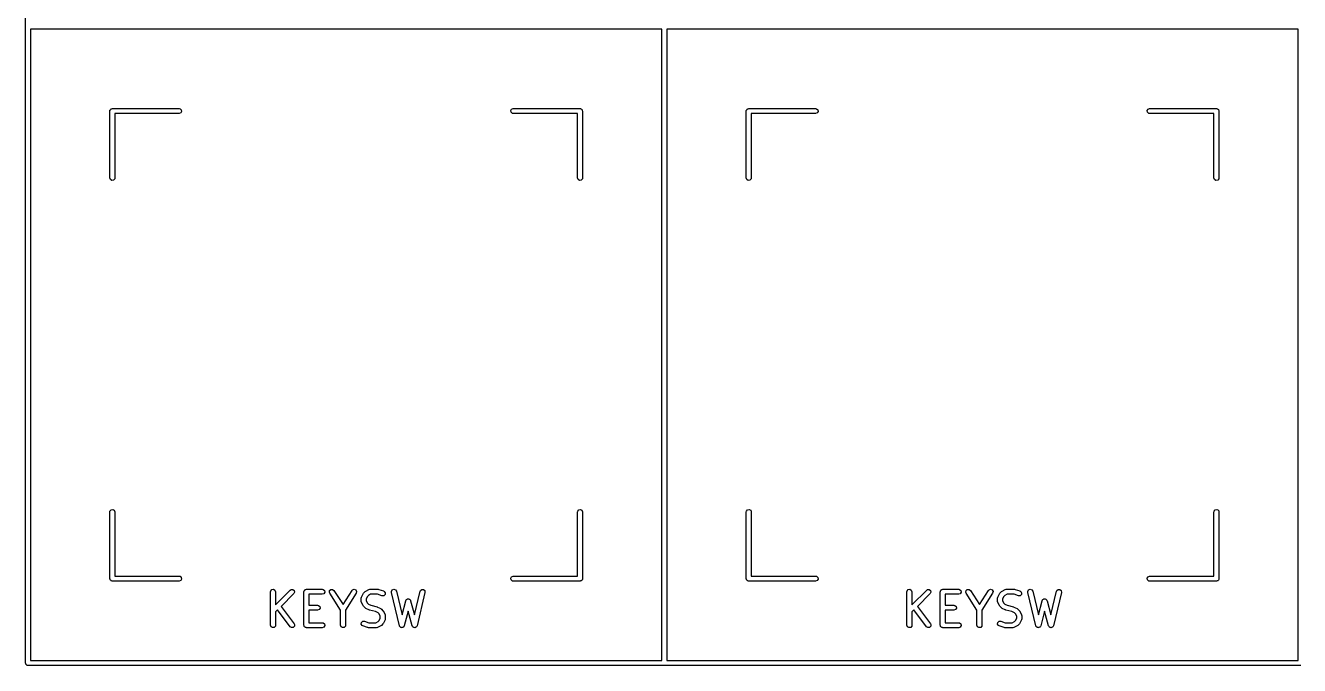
# Model space of a CAD drawing. Extents: x 382 to 810, y -162 to 0.
# Drawn here: x 672.23 to 710.37, y -54.77 to -35.61 of the extents above; entities that cross this region are included whole.
import ezdxf

# ---------------------------------------------------------------- set-up
doc = ezdxf.new("R2010")
doc.units = 0
doc.layers.add('BLACK', color=7, linetype='CONTINUOUS')

msp = doc.modelspace()

# ---------------------------------------------------------------- linework, layer by layer
at = {"layer": 'BLACK', "linetype": 'CONTINUOUS'}
for p, q in [((672.23, -35.6495), (672.23, -16.5995)), ((672.23, -54.6995), (672.23, -35.6495)), ((672.38, -35.7245), (672.38, -54.6245)), ((691.28, -35.7245), (672.38, -35.7245)), ((691.28, -54.6245), (691.28, -35.7245)), ((691.43, -35.7245), (691.43, -54.6245)), ((710.33, -35.7245), (691.43, -35.7245)), ((710.33, -54.6245), (710.33, -35.7245)), ((674.76, -38.1488), (674.773, -38.1339)), ((674.773, -38.1339), (674.782, -38.117)), ((674.782, -38.117), (674.789, -38.1147)), ((674.789, -38.1147), (674.793, -38.1095)), ((674.793, -38.1095), (674.812, -38.1062)), ((674.812, -38.1062), (674.83, -38.0995)), ((674.83, -38.0995), (676.83, -38.0995)), ((676.83, -38.0995), (676.856, -38.104)), ((676.856, -38.104), (676.895, -38.137)), ((676.895, -38.137), (676.904, -38.1875)), ((686.757, -38.1615), (686.782, -38.117)), ((686.782, -38.117), (686.83, -38.0995)), ((686.83, -38.0995), (688.83, -38.0995)), ((688.83, -38.0995), (688.84, -38.1012)), ((688.84, -38.1012), (688.844, -38.1006)), ((688.844, -38.1006), (688.846, -38.1023)), ((688.846, -38.1023), (688.856, -38.104)), ((688.856, -38.104), (688.871, -38.1165)), ((688.871, -38.1165), (688.888, -38.1263)), ((688.888, -38.1263), (688.89, -38.1326)), ((688.89, -38.1326), (688.895, -38.137)), ((688.895, -38.137), (688.899, -38.1562)), ((693.81, -38.1488), (693.823, -38.1339)), ((693.823, -38.1339), (693.832, -38.117)), ((693.832, -38.117), (693.839, -38.1147)), ((693.839, -38.1147), (693.843, -38.1095)), ((693.843, -38.1095), (693.862, -38.1062)), ((693.862, -38.1062), (693.88, -38.0995)), ((693.88, -38.0995), (695.88, -38.0995)), ((695.88, -38.0995), (695.906, -38.104)), ((695.906, -38.104), (695.945, -38.137)), ((695.945, -38.137), (695.954, -38.1875)), ((705.807, -38.1615), (705.832, -38.117)), ((705.832, -38.117), (705.88, -38.0995)), ((705.88, -38.0995), (707.88, -38.0995)), ((707.88, -38.0995), (707.89, -38.1012)), ((707.89, -38.1012), (707.894, -38.1006)), ((707.894, -38.1006), (707.896, -38.1023)), ((707.896, -38.1023), (707.906, -38.104)), ((707.906, -38.104), (707.921, -38.1165)), ((707.921, -38.1165), (707.938, -38.1263)), ((707.938, -38.1263), (707.94, -38.1326)), ((707.94, -38.1326), (707.945, -38.137)), ((707.945, -38.137), (707.949, -38.1562)), ((674.755, -38.1745), (674.757, -38.1647)), ((674.755, -40.1745), (674.755, -38.1745)), ((674.757, -38.1615), (674.758, -38.1586)), ((674.757, -38.1647), (674.757, -38.1615)), ((674.758, -38.1586), (674.76, -38.1488)), ((676.83, -38.2495), (674.905, -38.2495)), ((674.905, -38.2495), (674.905, -40.1745)), ((676.879, -38.2319), (676.83, -38.2495)), ((676.904, -38.1875), (676.879, -38.2319)), ((686.766, -38.212), (686.757, -38.1615)), ((686.805, -38.245), (686.766, -38.212)), ((686.83, -38.2495), (686.805, -38.245)), ((688.755, -38.2495), (686.83, -38.2495)), ((688.755, -40.1745), (688.755, -38.2495)), ((688.899, -38.1562), (688.905, -38.1745)), ((688.905, -38.1745), (688.905, -40.1745)), ((693.805, -38.1745), (693.807, -38.1647)), ((693.805, -40.1745), (693.805, -38.1745)), ((693.807, -38.1615), (693.808, -38.1586)), ((693.807, -38.1647), (693.807, -38.1615)), ((693.808, -38.1586), (693.81, -38.1488)), ((695.88, -38.2495), (693.955, -38.2495)), ((693.955, -38.2495), (693.955, -40.1745)), ((695.929, -38.2319), (695.88, -38.2495)), ((695.954, -38.1875), (695.929, -38.2319)), ((705.816, -38.212), (705.807, -38.1615)), ((705.855, -38.245), (705.816, -38.212)), ((705.88, -38.2495), (705.855, -38.245)), ((707.805, -38.2495), (705.88, -38.2495)), ((707.805, -40.1745), (707.805, -38.2495)), ((707.949, -38.1562), (707.955, -38.1745)), ((707.955, -38.1745), (707.955, -40.1745)), ((674.773, -40.2227), (674.755, -40.1745)), ((674.817, -40.2484), (674.773, -40.2227)), ((674.868, -40.2394), (674.817, -40.2484)), ((674.901, -40.2001), (674.868, -40.2394)), ((674.905, -40.1745), (674.901, -40.2001)), ((688.773, -40.2227), (688.755, -40.1745)), ((688.817, -40.2484), (688.773, -40.2227)), ((688.868, -40.2394), (688.817, -40.2484)), ((688.901, -40.2001), (688.868, -40.2394)), ((688.905, -40.1745), (688.901, -40.2001)), ((693.823, -40.2227), (693.805, -40.1745)), ((693.867, -40.2484), (693.823, -40.2227)), ((693.918, -40.2394), (693.867, -40.2484)), ((693.951, -40.2001), (693.918, -40.2394)), ((693.955, -40.1745), (693.951, -40.2001)), ((707.823, -40.2227), (707.805, -40.1745)), ((707.867, -40.2484), (707.823, -40.2227)), ((707.918, -40.2394), (707.867, -40.2484)), ((707.951, -40.2001), (707.918, -40.2394)), ((707.955, -40.1745), (707.951, -40.2001)), ((674.755, -50.1745), (674.76, -50.1488)), ((674.755, -52.1745), (674.755, -50.1745)), ((674.76, -50.1488), (674.793, -50.1095)), ((674.793, -50.1095), (674.844, -50.1006)), ((674.844, -50.1006), (674.888, -50.1263)), ((674.888, -50.1263), (674.905, -50.1745)), ((674.905, -50.1745), (674.905, -52.0995)), ((688.755, -50.1745), (688.76, -50.1488)), ((688.755, -52.0995), (688.755, -50.1745)), ((688.76, -50.1488), (688.793, -50.1095)), ((688.793, -50.1095), (688.844, -50.1006)), ((688.844, -50.1006), (688.888, -50.1263)), ((688.888, -50.1263), (688.905, -50.1745)), ((688.905, -50.1745), (688.905, -52.1745)), ((693.805, -50.1745), (693.81, -50.1488)), ((693.805, -52.1745), (693.805, -50.1745)), ((693.81, -50.1488), (693.843, -50.1095)), ((693.843, -50.1095), (693.894, -50.1006)), ((693.894, -50.1006), (693.938, -50.1263)), ((693.938, -50.1263), (693.955, -50.1745)), ((693.955, -50.1745), (693.955, -52.0995)), ((707.805, -50.1745), (707.81, -50.1488)), ((707.805, -52.0995), (707.805, -50.1745)), ((707.81, -50.1488), (707.843, -50.1095)), ((707.843, -50.1095), (707.894, -50.1006)), ((707.894, -50.1006), (707.938, -50.1263)), ((707.938, -50.1263), (707.955, -50.1745)), ((707.955, -50.1745), (707.955, -52.1745)), ((674.762, -52.1928), (674.755, -52.1745)), ((674.766, -52.212), (674.762, -52.1928)), ((674.771, -52.2163), (674.766, -52.212)), ((674.773, -52.2227), (674.771, -52.2163)), ((674.79, -52.2324), (674.773, -52.2227)), ((674.805, -52.245), (674.79, -52.2324)), ((674.815, -52.2467), (674.805, -52.245)), ((674.817, -52.2484), (674.815, -52.2467)), ((674.821, -52.2478), (674.817, -52.2484)), ((674.83, -52.2495), (674.821, -52.2478)), ((674.905, -52.0995), (676.83, -52.0995)), ((676.83, -52.0995), (676.856, -52.104)), ((676.879, -52.2319), (676.83, -52.2495)), ((676.856, -52.104), (676.895, -52.137)), ((676.904, -52.1875), (676.879, -52.2319)), ((676.895, -52.137), (676.904, -52.1875)), ((686.757, -52.1615), (686.782, -52.117)), ((686.766, -52.212), (686.757, -52.1615)), ((686.805, -52.245), (686.766, -52.212)), ((686.782, -52.117), (686.83, -52.0995)), ((686.83, -52.2495), (686.805, -52.245)), ((686.83, -52.0995), (688.755, -52.0995)), ((688.849, -52.2428), (688.83, -52.2495)), ((688.868, -52.2394), (688.849, -52.2428)), ((688.872, -52.2343), (688.868, -52.2394)), ((688.879, -52.2319), (688.872, -52.2343)), ((688.888, -52.2151), (688.879, -52.2319)), ((688.901, -52.2001), (688.888, -52.2151)), ((688.903, -52.1904), (688.901, -52.2001)), ((688.904, -52.1875), (688.903, -52.1904)), ((688.905, -52.1745), (688.904, -52.1842)), ((688.904, -52.1842), (688.904, -52.1875)), ((693.812, -52.1928), (693.805, -52.1745)), ((693.816, -52.212), (693.812, -52.1928)), ((693.821, -52.2163), (693.816, -52.212)), ((693.823, -52.2227), (693.821, -52.2163)), ((693.84, -52.2324), (693.823, -52.2227)), ((693.855, -52.245), (693.84, -52.2324)), ((693.865, -52.2467), (693.855, -52.245)), ((693.867, -52.2484), (693.865, -52.2467)), ((693.871, -52.2478), (693.867, -52.2484)), ((693.88, -52.2495), (693.871, -52.2478)), ((693.955, -52.0995), (695.88, -52.0995)), ((695.88, -52.0995), (695.906, -52.104)), ((695.929, -52.2319), (695.88, -52.2495)), ((695.906, -52.104), (695.945, -52.137)), ((695.954, -52.1875), (695.929, -52.2319)), ((695.945, -52.137), (695.954, -52.1875)), ((705.807, -52.1615), (705.832, -52.117)), ((705.816, -52.212), (705.807, -52.1615)), ((705.855, -52.245), (705.816, -52.212)), ((705.832, -52.117), (705.88, -52.0995)), ((705.88, -52.2495), (705.855, -52.245)), ((705.88, -52.0995), (707.805, -52.0995)), ((707.899, -52.2428), (707.88, -52.2495)), ((707.918, -52.2394), (707.899, -52.2428)), ((707.922, -52.2343), (707.918, -52.2394)), ((707.929, -52.2319), (707.922, -52.2343)), ((707.938, -52.2151), (707.929, -52.2319)), ((707.951, -52.2001), (707.938, -52.2151)), ((707.953, -52.1904), (707.951, -52.2001)), ((707.954, -52.1875), (707.953, -52.1904)), ((707.955, -52.1745), (707.954, -52.1842)), ((707.954, -52.1842), (707.954, -52.1875)), ((676.83, -52.2495), (674.83, -52.2495)), ((679.565, -52.5668), (679.57, -52.5412)), ((679.565, -53.5668), (679.565, -52.5668)), ((679.57, -52.5412), (679.603, -52.5019)), ((679.603, -52.5019), (679.653, -52.4929)), ((679.653, -52.4929), (679.697, -52.5186)), ((679.697, -52.5186), (679.715, -52.5668)), ((679.715, -52.9572), (680.158, -52.5138)), ((679.715, -52.5668), (679.715, -52.9572)), ((680.264, -52.6198), (679.882, -53.0024)), ((680.158, -52.5138), (680.18, -52.4988)), ((680.18, -52.4988), (680.231, -52.4944)), ((680.231, -52.4944), (680.273, -52.5238)), ((680.286, -52.5733), (680.264, -52.6198)), ((680.273, -52.5238), (680.286, -52.5733)), ((680.565, -52.5668), (680.567, -52.5571)), ((680.565, -53.5668), (680.565, -52.5668)), ((680.566, -52.5538), (680.568, -52.5509)), ((680.567, -52.5571), (680.566, -52.5538)), ((680.568, -52.5509), (680.57, -52.5412)), ((680.57, -52.5412), (680.582, -52.5262)), ((680.582, -52.5262), (680.592, -52.5094)), ((680.592, -52.5094), (680.598, -52.507)), ((680.598, -52.507), (680.603, -52.5019)), ((680.603, -52.5019), (680.622, -52.4985)), ((680.622, -52.4985), (680.64, -52.4918)), ((680.64, -52.4918), (681.116, -52.4918)), ((681.116, -52.4918), (681.142, -52.4963)), ((681.164, -52.6243), (681.116, -52.6418)), ((681.142, -52.4963), (681.181, -52.5293)), ((681.19, -52.5798), (681.164, -52.6243)), ((681.181, -52.5293), (681.19, -52.5798)), ((681.329, -52.583), (681.335, -52.5321)), ((681.339, -52.6071), (681.329, -52.583)), ((681.335, -52.5321), (681.373, -52.4975)), ((681.66, -53.1125), (681.339, -52.6071)), ((681.373, -52.4975), (681.425, -52.4953)), ((681.425, -52.4953), (681.465, -52.5265)), ((681.465, -52.5265), (681.735, -52.9509)), ((681.735, -52.9509), (682.005, -52.5265)), ((682.132, -52.6071), (681.81, -53.1125)), ((682.005, -52.5265), (682.023, -52.5073)), ((682.023, -52.5073), (682.072, -52.4919)), ((682.072, -52.4919), (682.119, -52.5115)), ((682.119, -52.5115), (682.143, -52.557)), ((682.143, -52.557), (682.132, -52.6071)), ((682.287, -52.7237), (682.335, -52.6285)), ((682.335, -52.6285), (682.348, -52.6105)), ((682.348, -52.6105), (682.349, -52.609)), ((682.349, -52.609), (682.397, -52.5614)), ((682.397, -52.5614), (682.415, -52.5485)), ((682.415, -52.5485), (682.416, -52.5473)), ((682.416, -52.5473), (682.511, -52.4997)), ((682.511, -52.4997), (682.536, -52.4923)), ((682.536, -52.4923), (682.541, -52.4933)), ((682.541, -52.4933), (682.545, -52.4918)), ((682.545, -52.4918), (682.783, -52.4918)), ((682.783, -52.4918), (682.805, -52.4957)), ((682.805, -52.4957), (682.807, -52.4957)), ((682.807, -52.4957), (682.949, -52.5433)), ((682.949, -52.5433), (682.972, -52.5557)), ((682.972, -52.5557), (682.999, -52.5994)), ((682.999, -52.5994), (682.992, -52.6501)), ((683.185, -52.5582), (683.208, -52.5123)), ((683.186, -52.5842), (683.185, -52.5582)), ((683.424, -53.5842), (683.186, -52.5842)), ((683.208, -52.5123), (683.255, -52.4919)), ((683.255, -52.4919), (683.304, -52.5066)), ((683.304, -52.5066), (683.332, -52.5494)), ((683.332, -52.5494), (683.501, -53.2603)), ((683.874, -53.2603), (684.043, -52.5494)), ((684.189, -52.5842), (683.951, -53.5842)), ((684.043, -52.5494), (684.054, -52.5255)), ((684.054, -52.5255), (684.095, -52.4949)), ((684.095, -52.4949), (684.146, -52.498)), ((684.146, -52.498), (684.183, -52.5332)), ((684.183, -52.5332), (684.189, -52.5842)), ((688.83, -52.2495), (686.83, -52.2495)), ((695.88, -52.2495), (693.88, -52.2495)), ((698.615, -52.5668), (698.62, -52.5412)), ((698.615, -53.5668), (698.615, -52.5668)), ((698.62, -52.5412), (698.653, -52.5019)), ((698.653, -52.5019), (698.703, -52.4929)), ((698.703, -52.4929), (698.747, -52.5186)), ((698.747, -52.5186), (698.765, -52.5668)), ((698.765, -52.9572), (699.208, -52.5138)), ((698.765, -52.5668), (698.765, -52.9572)), ((699.314, -52.6198), (698.932, -53.0024)), ((699.208, -52.5138), (699.23, -52.4988)), ((699.23, -52.4988), (699.281, -52.4944)), ((699.281, -52.4944), (699.323, -52.5238)), ((699.336, -52.5733), (699.314, -52.6198)), ((699.323, -52.5238), (699.336, -52.5733)), ((699.615, -52.5668), (699.617, -52.5571)), ((699.615, -53.5668), (699.615, -52.5668)), ((699.616, -52.5538), (699.618, -52.5509)), ((699.617, -52.5571), (699.616, -52.5538)), ((699.618, -52.5509), (699.62, -52.5412)), ((699.62, -52.5412), (699.632, -52.5262)), ((699.632, -52.5262), (699.642, -52.5094)), ((699.642, -52.5094), (699.648, -52.507)), ((699.648, -52.507), (699.653, -52.5019)), ((699.653, -52.5019), (699.672, -52.4985)), ((699.672, -52.4985), (699.69, -52.4918)), ((699.69, -52.4918), (700.166, -52.4918)), ((700.166, -52.4918), (700.192, -52.4963)), ((700.214, -52.6243), (700.166, -52.6418)), ((700.192, -52.4963), (700.231, -52.5293)), ((700.24, -52.5798), (700.214, -52.6243)), ((700.231, -52.5293), (700.24, -52.5798)), ((700.379, -52.583), (700.385, -52.5321)), ((700.389, -52.6071), (700.379, -52.583)), ((700.385, -52.5321), (700.423, -52.4975)), ((700.71, -53.1125), (700.389, -52.6071)), ((700.423, -52.4975), (700.475, -52.4953)), ((700.475, -52.4953), (700.515, -52.5265)), ((700.515, -52.5265), (700.785, -52.9509)), ((700.785, -52.9509), (701.055, -52.5265)), ((701.182, -52.6071), (700.86, -53.1125)), ((701.055, -52.5265), (701.073, -52.5073)), ((701.073, -52.5073), (701.122, -52.4919)), ((701.122, -52.4919), (701.169, -52.5115)), ((701.169, -52.5115), (701.193, -52.557)), ((701.193, -52.557), (701.182, -52.6071)), ((701.337, -52.7237), (701.385, -52.6285)), ((701.385, -52.6285), (701.398, -52.6105)), ((701.398, -52.6105), (701.399, -52.609)), ((701.399, -52.609), (701.447, -52.5614)), ((701.447, -52.5614), (701.465, -52.5485)), ((701.465, -52.5485), (701.466, -52.5473)), ((701.466, -52.5473), (701.561, -52.4997)), ((701.561, -52.4997), (701.586, -52.4923)), ((701.586, -52.4923), (701.591, -52.4933)), ((701.591, -52.4933), (701.595, -52.4918)), ((701.595, -52.4918), (701.833, -52.4918)), ((701.833, -52.4918), (701.855, -52.4957)), ((701.855, -52.4957), (701.857, -52.4957)), ((701.857, -52.4957), (701.999, -52.5433)), ((701.999, -52.5433), (702.022, -52.5557)), ((702.022, -52.5557), (702.049, -52.5994)), ((702.049, -52.5994), (702.042, -52.6501)), ((702.235, -52.5582), (702.258, -52.5123)), ((702.236, -52.5842), (702.235, -52.5582)), ((702.474, -53.5842), (702.236, -52.5842)), ((702.258, -52.5123), (702.305, -52.4919)), ((702.305, -52.4919), (702.354, -52.5066)), ((702.354, -52.5066), (702.382, -52.5494)), ((702.382, -52.5494), (702.551, -53.2603)), ((702.924, -53.2603), (703.093, -52.5494)), ((703.239, -52.5842), (703.001, -53.5842)), ((703.093, -52.5494), (703.104, -52.5255)), ((703.104, -52.5255), (703.145, -52.4949)), ((703.145, -52.4949), (703.196, -52.498)), ((703.196, -52.498), (703.233, -52.5332)), ((703.233, -52.5332), (703.239, -52.5842)), ((707.88, -52.2495), (705.88, -52.2495)), ((679.882, -53.0024), (680.271, -53.5218)), ((681.116, -52.6418), (680.715, -52.6418)), ((680.715, -52.6418), (680.715, -52.968)), ((680.715, -52.968), (680.973, -52.968)), ((680.973, -52.968), (680.999, -52.9725)), ((680.999, -52.9725), (681.038, -53.0055)), ((681.038, -53.0055), (681.047, -53.056)), ((682.279, -52.7573), (682.284, -52.7316)), ((682.279, -52.8525), (682.279, -52.7573)), ((682.281, -52.8567), (682.279, -52.8525)), ((682.28, -52.8611), (682.281, -52.8567)), ((682.287, -52.8861), (682.28, -52.8611)), ((682.284, -52.7316), (682.287, -52.7282)), ((682.287, -52.7282), (682.287, -52.7237)), ((682.335, -52.9813), (682.287, -52.8861)), ((682.336, -52.9824), (682.335, -52.9813)), ((682.349, -53.0008), (682.336, -52.9824)), ((682.397, -53.0484), (682.349, -53.0008)), ((682.464, -52.7065), (682.429, -52.775)), ((682.429, -52.775), (682.429, -52.8348)), ((682.429, -52.8348), (682.464, -52.9033)), ((682.494, -52.6761), (682.464, -52.7065)), ((682.464, -52.9033), (682.494, -52.9337)), ((682.562, -52.6418), (682.494, -52.6761)), ((682.494, -52.9337), (682.571, -52.9722)), ((682.771, -52.6418), (682.562, -52.6418)), ((682.571, -52.9722), (682.753, -53.0179)), ((682.902, -52.6856), (682.771, -52.6418)), ((682.953, -52.6842), (682.902, -52.6856)), ((682.992, -52.6501), (682.953, -52.6842)), ((683.501, -53.2603), (683.615, -52.8332)), ((683.615, -52.8332), (683.626, -52.8096)), ((683.626, -52.8096), (683.632, -52.8056)), ((683.632, -52.8056), (683.635, -52.7994)), ((683.635, -52.7994), (683.652, -52.7912)), ((683.652, -52.7912), (683.668, -52.7801)), ((683.668, -52.7801), (683.675, -52.7807)), ((683.675, -52.7807), (683.681, -52.7778)), ((683.681, -52.7778), (683.7, -52.7828)), ((683.7, -52.7828), (683.719, -52.7845)), ((683.719, -52.7845), (683.724, -52.7894)), ((683.724, -52.7894), (683.731, -52.7911)), ((683.731, -52.7911), (683.742, -52.807)), ((683.742, -52.807), (683.756, -52.8207)), ((683.756, -52.8207), (683.756, -52.8276)), ((683.756, -52.8276), (683.76, -52.8332)), ((683.76, -52.8332), (683.874, -53.2603)), ((698.932, -53.0024), (699.321, -53.5218)), ((700.166, -52.6418), (699.765, -52.6418)), ((699.765, -52.6418), (699.765, -52.968)), ((699.765, -52.968), (700.023, -52.968)), ((700.023, -52.968), (700.049, -52.9725)), ((700.049, -52.9725), (700.088, -53.0055)), ((700.088, -53.0055), (700.097, -53.056)), ((701.329, -52.7573), (701.334, -52.7316)), ((701.329, -52.8525), (701.329, -52.7573)), ((701.331, -52.8567), (701.329, -52.8525)), ((701.33, -52.8611), (701.331, -52.8567)), ((701.337, -52.8861), (701.33, -52.8611)), ((701.334, -52.7316), (701.337, -52.7282)), ((701.337, -52.7282), (701.337, -52.7237)), ((701.385, -52.9813), (701.337, -52.8861)), ((701.386, -52.9824), (701.385, -52.9813)), ((701.399, -53.0008), (701.386, -52.9824)), ((701.447, -53.0484), (701.399, -53.0008)), ((701.514, -52.7065), (701.479, -52.775)), ((701.479, -52.775), (701.479, -52.8348)), ((701.479, -52.8348), (701.514, -52.9033)), ((701.544, -52.6761), (701.514, -52.7065)), ((701.514, -52.9033), (701.544, -52.9337)), ((701.612, -52.6418), (701.544, -52.6761)), ((701.544, -52.9337), (701.621, -52.9722)), ((701.821, -52.6418), (701.612, -52.6418)), ((701.621, -52.9722), (701.803, -53.0179)), ((701.952, -52.6856), (701.821, -52.6418)), ((702.003, -52.6842), (701.952, -52.6856)), ((702.042, -52.6501), (702.003, -52.6842)), ((702.551, -53.2603), (702.665, -52.8332)), ((702.665, -52.8332), (702.676, -52.8096)), ((702.676, -52.8096), (702.682, -52.8056)), ((702.682, -52.8056), (702.685, -52.7994)), ((702.685, -52.7994), (702.702, -52.7912)), ((702.702, -52.7912), (702.718, -52.7801)), ((702.718, -52.7801), (702.725, -52.7807)), ((702.725, -52.7807), (702.731, -52.7778)), ((702.731, -52.7778), (702.75, -52.7828)), ((702.75, -52.7828), (702.769, -52.7845)), ((702.769, -52.7845), (702.774, -52.7894)), ((702.774, -52.7894), (702.781, -52.7911)), ((702.781, -52.7911), (702.792, -52.807)), ((702.792, -52.807), (702.806, -52.8207)), ((702.806, -52.8207), (702.806, -52.8276)), ((702.806, -52.8276), (702.81, -52.8332)), ((702.81, -52.8332), (702.924, -53.2603)), ((679.775, -53.1096), (679.715, -53.1693)), ((679.715, -53.1693), (679.715, -53.5668)), ((680.151, -53.6118), (679.775, -53.1096)), ((680.973, -53.118), (680.715, -53.118)), ((680.715, -53.118), (680.715, -53.4918)), ((681.022, -53.1005), (680.973, -53.118)), ((681.047, -53.056), (681.022, -53.1005)), ((681.66, -53.5668), (681.66, -53.1125)), ((681.81, -53.1125), (681.81, -53.5668)), ((682.398, -53.0491), (682.397, -53.0484)), ((682.416, -53.0625), (682.398, -53.0491)), ((682.511, -53.1101), (682.416, -53.0625)), ((682.515, -53.1105), (682.511, -53.1101)), ((682.527, -53.1158), (682.515, -53.1105)), ((682.709, -53.1614), (682.527, -53.1158)), ((682.786, -53.1999), (682.709, -53.1614)), ((682.753, -53.0179), (682.765, -53.0231)), ((682.765, -53.0231), (682.769, -53.0235)), ((682.769, -53.0235), (682.864, -53.0712)), ((682.816, -53.2303), (682.786, -53.1999)), ((682.851, -53.2988), (682.816, -53.2303)), ((682.816, -53.4271), (682.851, -53.3586)), ((682.851, -53.3586), (682.851, -53.2988)), ((682.864, -53.0712), (682.882, -53.0845)), ((682.882, -53.0845), (682.884, -53.0852)), ((682.884, -53.0852), (682.931, -53.1328)), ((682.931, -53.1328), (682.944, -53.1512)), ((682.944, -53.1512), (682.945, -53.1523)), ((682.945, -53.1523), (682.993, -53.2476)), ((682.993, -53.2476), (683, -53.2725)), ((683.001, -53.3763), (682.996, -53.402)), ((683, -53.2725), (682.999, -53.2769)), ((682.999, -53.2769), (683.001, -53.2811)), ((683.001, -53.2811), (683.001, -53.3763)), ((683.688, -53.1436), (683.57, -53.5861)), ((683.806, -53.5861), (683.688, -53.1436)), ((698.825, -53.1096), (698.765, -53.1693)), ((698.765, -53.1693), (698.765, -53.5668)), ((699.201, -53.6118), (698.825, -53.1096)), ((700.023, -53.118), (699.765, -53.118)), ((699.765, -53.118), (699.765, -53.4918)), ((700.072, -53.1005), (700.023, -53.118)), ((700.097, -53.056), (700.072, -53.1005)), ((700.71, -53.5668), (700.71, -53.1125)), ((700.86, -53.1125), (700.86, -53.5668)), ((701.448, -53.0491), (701.447, -53.0484)), ((701.466, -53.0625), (701.448, -53.0491)), ((701.561, -53.1101), (701.466, -53.0625)), ((701.565, -53.1105), (701.561, -53.1101)), ((701.577, -53.1158), (701.565, -53.1105)), ((701.759, -53.1614), (701.577, -53.1158)), ((701.836, -53.1999), (701.759, -53.1614)), ((701.803, -53.0179), (701.815, -53.0231)), ((701.815, -53.0231), (701.819, -53.0235)), ((701.819, -53.0235), (701.914, -53.0712)), ((701.866, -53.2303), (701.836, -53.1999)), ((701.901, -53.2988), (701.866, -53.2303)), ((701.866, -53.4271), (701.901, -53.3586)), ((701.901, -53.3586), (701.901, -53.2988)), ((701.914, -53.0712), (701.932, -53.0845)), ((701.932, -53.0845), (701.934, -53.0852)), ((701.934, -53.0852), (701.981, -53.1328)), ((701.981, -53.1328), (701.994, -53.1512)), ((701.994, -53.1512), (701.995, -53.1523)), ((701.995, -53.1523), (702.043, -53.2476)), ((702.043, -53.2476), (702.05, -53.2725)), ((702.051, -53.3763), (702.046, -53.402)), ((702.05, -53.2725), (702.049, -53.2769)), ((702.049, -53.2769), (702.051, -53.2811)), ((702.051, -53.2811), (702.051, -53.3763)), ((702.738, -53.1436), (702.62, -53.5861)), ((702.856, -53.5861), (702.738, -53.1436)), ((679.583, -53.615), (679.565, -53.5668)), ((679.627, -53.6407), (679.583, -53.615)), ((679.678, -53.6318), (679.627, -53.6407)), ((679.71, -53.5925), (679.678, -53.6318)), ((679.715, -53.5668), (679.71, -53.5925)), ((680.194, -53.6398), (680.151, -53.6118)), ((680.245, -53.6337), (680.194, -53.6398)), ((680.28, -53.5963), (680.245, -53.6337)), ((680.271, -53.5218), (680.283, -53.545)), ((680.283, -53.545), (680.28, -53.5963)), ((680.572, -53.5851), (680.565, -53.5668)), ((680.575, -53.6043), (680.572, -53.5851)), ((680.58, -53.6087), (680.575, -53.6043)), ((680.583, -53.615), (680.58, -53.6087)), ((680.599, -53.6248), (680.583, -53.615)), ((680.614, -53.6373), (680.599, -53.6248)), ((680.624, -53.639), (680.614, -53.6373)), ((680.627, -53.6407), (680.624, -53.639)), ((680.63, -53.6401), (680.627, -53.6407)), ((680.64, -53.6418), (680.63, -53.6401)), ((681.116, -53.6418), (680.64, -53.6418)), ((680.715, -53.4918), (681.116, -53.4918)), ((681.116, -53.4918), (681.142, -53.4963)), ((681.164, -53.6243), (681.116, -53.6418)), ((681.142, -53.4963), (681.181, -53.5293)), ((681.19, -53.5798), (681.164, -53.6243)), ((681.181, -53.5293), (681.19, -53.5798)), ((681.678, -53.615), (681.66, -53.5668)), ((681.722, -53.6407), (681.678, -53.615)), ((681.773, -53.6318), (681.722, -53.6407)), ((681.806, -53.5925), (681.773, -53.6318)), ((681.81, -53.5668), (681.806, -53.5925)), ((682.281, -53.5342), (682.288, -53.4835)), ((682.308, -53.5779), (682.281, -53.5342)), ((682.288, -53.4835), (682.327, -53.4494)), ((682.331, -53.5903), (682.308, -53.5779)), ((682.327, -53.4494), (682.378, -53.448)), ((682.473, -53.638), (682.331, -53.5903)), ((682.378, -53.448), (682.509, -53.4918)), ((682.475, -53.6379), (682.473, -53.638)), ((682.497, -53.6418), (682.475, -53.6379)), ((682.735, -53.6418), (682.497, -53.6418)), ((682.509, -53.4918), (682.718, -53.4918)), ((682.718, -53.4918), (682.786, -53.4576)), ((682.739, -53.6403), (682.735, -53.6418)), ((682.744, -53.6413), (682.739, -53.6403)), ((682.769, -53.6339), (682.744, -53.6413)), ((682.864, -53.5863), (682.769, -53.6339)), ((682.786, -53.4576), (682.816, -53.4271)), ((682.865, -53.5851), (682.864, -53.5863)), ((682.884, -53.5722), (682.865, -53.5851)), ((682.931, -53.5246), (682.884, -53.5722)), ((682.932, -53.5231), (682.931, -53.5246)), ((682.945, -53.5051), (682.932, -53.5231)), ((682.993, -53.4099), (682.945, -53.5051)), ((682.996, -53.402), (682.993, -53.4054)), ((682.993, -53.4054), (682.993, -53.4099)), ((683.429, -53.5907), (683.424, -53.5842)), ((683.429, -53.5986), (683.429, -53.5907)), ((683.442, -53.6116), (683.429, -53.5986)), ((683.452, -53.627), (683.442, -53.6116)), ((683.46, -53.6293), (683.452, -53.627)), ((683.466, -53.6348), (683.46, -53.6293)), ((683.484, -53.6364), (683.466, -53.6348)), ((683.502, -53.6417), (683.484, -53.6364)), ((683.509, -53.6386), (683.502, -53.6417)), ((683.517, -53.6392), (683.509, -53.6386)), ((683.532, -53.6286), (683.517, -53.6392)), ((683.549, -53.6213), (683.532, -53.6286)), ((683.552, -53.6143), (683.549, -53.6213)), ((683.559, -53.6098), (683.552, -53.6143)), ((683.57, -53.5861), (683.559, -53.6098)), ((683.81, -53.5926), (683.806, -53.5861)), ((683.811, -53.6004), (683.81, -53.5926)), ((683.824, -53.6131), (683.811, -53.6004)), ((683.835, -53.6282), (683.824, -53.6131)), ((683.843, -53.6302), (683.835, -53.6282)), ((683.848, -53.6356), (683.843, -53.6302)), ((683.867, -53.6367), (683.848, -53.6356)), ((683.885, -53.6415), (683.867, -53.6367)), ((683.892, -53.6382), (683.885, -53.6415)), ((683.9, -53.6387), (683.892, -53.6382)), ((683.914, -53.6277), (683.9, -53.6387)), ((683.931, -53.6199), (683.914, -53.6277)), ((683.934, -53.6128), (683.931, -53.6199)), ((683.941, -53.6081), (683.934, -53.6128)), ((683.951, -53.5842), (683.941, -53.6081)), ((698.633, -53.615), (698.615, -53.5668)), ((698.677, -53.6407), (698.633, -53.615)), ((698.728, -53.6318), (698.677, -53.6407)), ((698.76, -53.5925), (698.728, -53.6318)), ((698.765, -53.5668), (698.76, -53.5925)), ((699.244, -53.6398), (699.201, -53.6118)), ((699.295, -53.6337), (699.244, -53.6398)), ((699.33, -53.5963), (699.295, -53.6337)), ((699.321, -53.5218), (699.333, -53.545)), ((699.333, -53.545), (699.33, -53.5963)), ((699.622, -53.5851), (699.615, -53.5668)), ((699.625, -53.6043), (699.622, -53.5851)), ((699.63, -53.6087), (699.625, -53.6043)), ((699.633, -53.615), (699.63, -53.6087)), ((699.649, -53.6248), (699.633, -53.615)), ((699.664, -53.6373), (699.649, -53.6248)), ((699.674, -53.639), (699.664, -53.6373)), ((699.677, -53.6407), (699.674, -53.639)), ((699.68, -53.6401), (699.677, -53.6407)), ((699.69, -53.6418), (699.68, -53.6401)), ((700.166, -53.6418), (699.69, -53.6418)), ((699.765, -53.4918), (700.166, -53.4918)), ((700.166, -53.4918), (700.192, -53.4963)), ((700.214, -53.6243), (700.166, -53.6418)), ((700.192, -53.4963), (700.231, -53.5293)), ((700.24, -53.5798), (700.214, -53.6243)), ((700.231, -53.5293), (700.24, -53.5798)), ((700.728, -53.615), (700.71, -53.5668)), ((700.772, -53.6407), (700.728, -53.615)), ((700.823, -53.6318), (700.772, -53.6407)), ((700.856, -53.5925), (700.823, -53.6318)), ((700.86, -53.5668), (700.856, -53.5925)), ((701.331, -53.5342), (701.338, -53.4835)), ((701.358, -53.5779), (701.331, -53.5342)), ((701.338, -53.4835), (701.377, -53.4494)), ((701.381, -53.5903), (701.358, -53.5779)), ((701.377, -53.4494), (701.428, -53.448)), ((701.523, -53.638), (701.381, -53.5903)), ((701.428, -53.448), (701.559, -53.4918)), ((701.525, -53.6379), (701.523, -53.638)), ((701.547, -53.6418), (701.525, -53.6379)), ((701.785, -53.6418), (701.547, -53.6418)), ((701.559, -53.4918), (701.768, -53.4918)), ((701.768, -53.4918), (701.836, -53.4576)), ((701.789, -53.6403), (701.785, -53.6418)), ((701.794, -53.6413), (701.789, -53.6403)), ((701.819, -53.6339), (701.794, -53.6413)), ((701.914, -53.5863), (701.819, -53.6339)), ((701.836, -53.4576), (701.866, -53.4271)), ((701.915, -53.5851), (701.914, -53.5863)), ((701.934, -53.5722), (701.915, -53.5851)), ((701.981, -53.5246), (701.934, -53.5722)), ((701.982, -53.5231), (701.981, -53.5246)), ((701.995, -53.5051), (701.982, -53.5231)), ((702.043, -53.4099), (701.995, -53.5051)), ((702.046, -53.402), (702.043, -53.4054)), ((702.043, -53.4054), (702.043, -53.4099)), ((702.479, -53.5907), (702.474, -53.5842)), ((702.479, -53.5986), (702.479, -53.5907)), ((702.492, -53.6116), (702.479, -53.5986)), ((702.502, -53.627), (702.492, -53.6116)), ((702.51, -53.6293), (702.502, -53.627)), ((702.516, -53.6348), (702.51, -53.6293)), ((702.534, -53.6364), (702.516, -53.6348)), ((702.552, -53.6417), (702.534, -53.6364)), ((702.559, -53.6386), (702.552, -53.6417)), ((702.567, -53.6392), (702.559, -53.6386)), ((702.582, -53.6286), (702.567, -53.6392)), ((702.599, -53.6213), (702.582, -53.6286)), ((702.602, -53.6143), (702.599, -53.6213)), ((702.609, -53.6098), (702.602, -53.6143)), ((702.62, -53.5861), (702.609, -53.6098)), ((702.86, -53.5926), (702.856, -53.5861)), ((702.861, -53.6004), (702.86, -53.5926)), ((702.874, -53.6131), (702.861, -53.6004)), ((702.885, -53.6282), (702.874, -53.6131)), ((702.893, -53.6302), (702.885, -53.6282)), ((702.898, -53.6356), (702.893, -53.6302)), ((702.917, -53.6367), (702.898, -53.6356)), ((702.935, -53.6415), (702.917, -53.6367)), ((702.942, -53.6382), (702.935, -53.6415)), ((702.95, -53.6387), (702.942, -53.6382)), ((702.964, -53.6277), (702.95, -53.6387)), ((702.981, -53.6199), (702.964, -53.6277)), ((702.984, -53.6128), (702.981, -53.6199)), ((702.991, -53.6081), (702.984, -53.6128)), ((703.001, -53.5842), (702.991, -53.6081)), ((672.237, -54.7178), (672.23, -54.6995)), ((672.241, -54.737), (672.237, -54.7178)), ((672.246, -54.7413), (672.241, -54.737)), ((672.248, -54.7477), (672.246, -54.7413)), ((672.265, -54.7574), (672.248, -54.7477)), ((672.28, -54.77), (672.265, -54.7574)), ((672.29, -54.7717), (672.28, -54.77)), ((672.292, -54.7734), (672.29, -54.7717)), ((672.296, -54.7728), (672.292, -54.7734)), ((672.305, -54.7745), (672.296, -54.7728)), ((691.355, -54.7745), (672.305, -54.7745)), ((672.38, -54.6245), (691.28, -54.6245)), ((710.405, -54.7745), (691.355, -54.7745)), ((691.43, -54.6245), (710.33, -54.6245))]:
    msp.add_line(p, q, dxfattribs=at)

doc.saveas('drawing.dxf')
